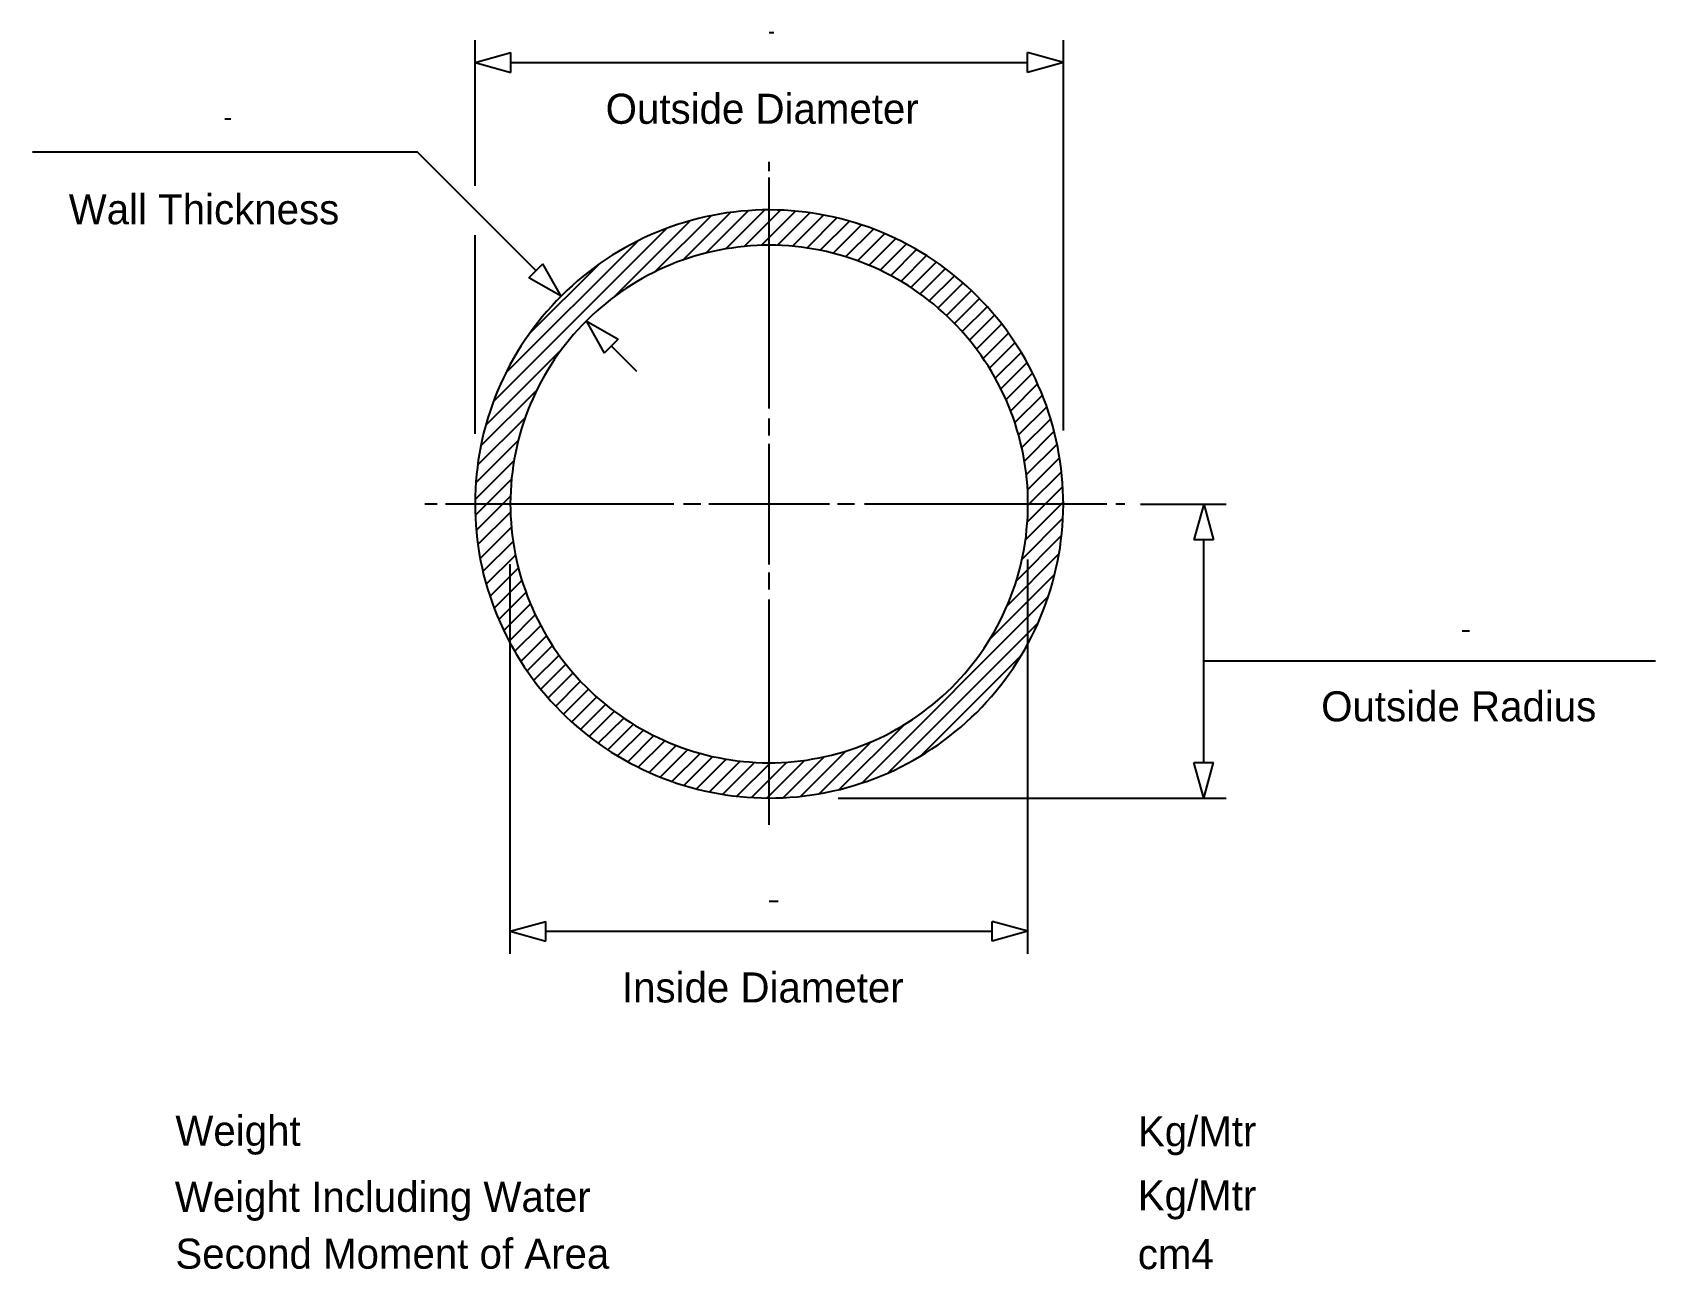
# Model space of a CAD drawing. Extents: x 318 to 1396, y 155 to 977.
import ezdxf

# ---------------------------------------------------------------- set-up
doc = ezdxf.new("R2010")
doc.units = 0
doc.header["$MEASUREMENT"] = 0
doc.layers.get('0').update_dxf_attribs({"linetype": 'CONTINUOUS'})
for name, color, linetype in [('-1', 7, 'CONTINUOUS'), ('1', 7, 'CONTINUOUS'), ('COMPONENT', 7, 'CONTINUOUS')]:
    doc.layers.add(name, color=color, linetype=linetype)

msp = doc.modelspace()

# ---------------------------------------------------------------- linework, layer by layer
at = {"layer": '-1', "color": 3, "linetype": 'Continuous'}
for p, q in [((635.5, 957.2), (979, 957.2)), ((317.6, 897.8), (573.2, 897.8)), ((652.3, 818.7), (573.2, 897.8)), ((719.2, 751.8), (702.4, 768.6)), ((1054.1, 663.7), (1111.1, 663.7)), ((1096.1, 559.4), (1396.4, 559.4)), ((853.2, 468.2), (1111.1, 468.2)), ((658.9, 379.6), (955.6, 379.6))]:
    msp.add_line(p, q, dxfattribs=at)
at = {"color": 5, "linetype": 'Continuous'}
for p, q in [((807.3, 977.2), (810.3, 977.2)), ((445.4, 919.8), (449.4, 919.8)), ((1267.8, 579.4), (1272.8, 579.4)), ((807.3, 399.6), (813.3, 399.6))]:
    msp.add_line(p, q, dxfattribs=at)
at = {"layer": '1', "color": 3, "linetype": 'Continuous'}
for p, q in [((611.8, 875.2), (611.8, 972.2)), ((1002.8, 712.5), (1002.8, 972.2)), ((611.8, 957.2), (635.5, 963.8)), ((635.5, 950.7), (635.5, 963.8)), ((635.5, 950.7), (635.5, 963.8)), ((1002.8, 957.2), (979, 963.8)), ((979, 950.7), (979, 963.8)), ((611.8, 957.2), (635.5, 950.7)), ((1002.8, 957.2), (979, 950.7)), ((611.8, 710.4), (611.8, 842.4)), ((647.6, 814.1), (656.9, 823.4)), ((647.6, 814.1), (656.9, 823.4)), ((669, 802), (656.9, 823.4)), ((669, 802), (647.6, 814.1)), ((685.6, 785.4), (707, 773.2)), ((685.6, 785.4), (697.7, 764)), ((707, 773.2), (697.7, 764)), ((707, 773.2), (697.7, 764)), ((1096.1, 663.7), (1089.5, 640)), ((1096.1, 663.7), (1102.6, 640)), ((1102.6, 640), (1089.5, 640)), ((1096.1, 491.9), (1096.1, 640)), ((979.3, 364.6), (979.3, 626.9)), ((635.2, 364.6), (635.2, 623.7)), ((1089.5, 491.9), (1102.6, 491.9)), ((1096.1, 468.2), (1089.5, 491.9)), ((1096.1, 468.2), (1102.6, 491.9)), ((635.2, 379.6), (658.9, 386.1)), ((635.2, 379.6), (658.9, 373)), ((658.9, 373), (658.9, 386.1)), ((658.9, 373), (658.9, 386.1)), ((979.3, 379.6), (955.6, 386.1)), ((955.6, 373), (955.6, 386.1)), ((979.3, 379.6), (955.6, 373))]:
    msp.add_line(p, q, dxfattribs=at)
at = {"layer": '1', "color": 4, "linetype": 'Continuous'}
for p, q in [((807.3, 885.1), (807.3, 891.1)), ((807.3, 727.1), (807.3, 880.9)), ((731.6, 818.2), (768.7, 855.4)), ((749.9, 825.9), (781.5, 857.5)), ((765.1, 830.5), (793.3, 858.7)), ((778.5, 833.3), (804.4, 859.2)), ((790.7, 835), (814.8, 859.1)), ((802.1, 835.7), (824.8, 858.4)), ((812.7, 835.7), (834.3, 857.3)), ((822.7, 835.1), (843.4, 855.8)), ((832.2, 833.9), (852.2, 854)), ((624, 731.9), (739.1, 846.9)), ((704.3, 801.5), (754.8, 852)), ((841.2, 832.4), (860.6, 851.8)), ((849.8, 830.4), (868.7, 849.3)), ((858.1, 828.1), (876.6, 846.5)), ((866, 825.4), (884.1, 843.5)), ((632.1, 750.6), (720.4, 838.9)), ((873.7, 822.4), (891.4, 840.2)), ((881, 819.2), (898.5, 836.6)), ((888.1, 815.6), (905.3, 832.9)), ((648, 777), (694, 823)), ((894.9, 811.8), (911.9, 828.9)), ((901.4, 807.7), (918.3, 824.6)), ((907.7, 803.4), (924.5, 820.2)), ((913.7, 798.9), (930.4, 815.5)), ((919.5, 794.1), (936.2, 810.7)), ((925.1, 789), (941.7, 805.6)), ((930.5, 783.8), (947.1, 800.4)), ((935.6, 778.3), (952.2, 794.9)), ((940.5, 772.6), (957.1, 789.2)), ((945.1, 766.6), (961.9, 783.4)), ((949.5, 760.4), (966.4, 777.3)), ((618.9, 716.2), (669.5, 766.7)), ((953.7, 754), (970.7, 771)), ((957.6, 747.3), (974.8, 764.5)), ((961.3, 740.3), (978.7, 757.7)), ((964.7, 733.1), (982.3, 750.8)), ((615.6, 702.3), (652.8, 739.4)), ((967.8, 725.6), (985.7, 743.6)), ((970.6, 717.8), (988.9, 736.1)), ((973, 709.7), (991.8, 728.4)), ((613.5, 689.5), (645.1, 721.1)), ((807.3, 709.2), (807.3, 720.6)), ((975.2, 701.2), (994.4, 720.4)), ((976.9, 692.3), (996.7, 712.1)), ((612.3, 677.7), (640.5, 705.9)), ((807.3, 623.6), (807.3, 703.8)), ((978.2, 683), (998.7, 703.5)), ((611.8, 666.6), (637.6, 692.5)), ((979, 673.2), (1000.3, 694.5)), ((611.9, 656.1), (636, 680.2)), ((979.3, 662.9), (1001.6, 685.2)), ((612.6, 646.2), (635.3, 668.9)), ((978.9, 651.9), (1002.4, 675.4)), ((586.7, 663.7), (578.3, 663.7)), ((743.9, 663.7), (592.1, 663.7)), ((613.7, 636.7), (635.3, 658.3)), ((761.8, 663.7), (750.4, 663.7)), ((847.4, 663.7), (767.1, 663.7)), ((864.1, 663.7), (852.8, 663.7)), ((1031.7, 663.7), (870.6, 663.7)), ((977.7, 640), (1002.8, 665.1)), ((1043.6, 663.7), (1037.8, 663.7)), ((615.1, 627.5), (635.9, 648.3)), ((975.4, 627.1), (1002.5, 654.3)), ((617, 618.8), (637, 638.8)), ((971.6, 612.7), (1001.6, 642.8)), ((619.2, 610.4), (638.6, 629.8)), ((965.4, 596), (999.9, 630.5)), ((621.7, 602.3), (640.6, 621.2)), ((807.3, 606.8), (807.3, 618.2)), ((954.1, 574), (997.1, 617.1)), ((624.5, 594.4), (642.9, 612.9)), ((627.5, 586.9), (645.6, 604.9)), ((630.8, 579.6), (648.6, 597.3)), ((807.3, 450.3), (807.3, 600.3)), ((868.8, 478.2), (992.8, 602.2)), ((634.4, 572.5), (651.8, 590)), ((638.1, 565.7), (655.4, 582.9)), ((886.1, 484.8), (986.2, 584.9)), ((642.1, 559.1), (659.2, 576.1)), ((646.4, 552.7), (663.3, 569.6)), ((650.8, 546.5), (667.6, 563.3)), ((908.1, 496.2), (974.7, 562.9)), ((655.4, 540.6), (672.1, 557.3)), ((660.3, 534.8), (676.9, 551.4)), ((665.4, 529.3), (681.9, 545.9)), ((670.6, 523.9), (687.2, 540.5)), ((676.1, 518.8), (692.7, 535.4)), ((681.8, 513.8), (698.4, 530.5)), ((687.6, 509.1), (704.4, 525.9)), ((693.7, 504.6), (710.6, 521.4)), ((700, 500.3), (717, 517.3)), ((706.5, 496.2), (723.7, 513.4)), ((713.3, 492.3), (730.6, 509.7)), ((853.9, 473.9), (897, 516.9)), ((720.2, 488.7), (737.9, 506.3)), ((727.4, 485.3), (745.4, 503.2)), ((734.9, 482.1), (753.2, 500.4)), ((742.6, 479.2), (761.3, 497.9)), ((828.2, 469.3), (858.2, 499.4)), ((840.5, 471.1), (875, 505.6)), ((750.6, 476.6), (769.8, 495.8)), ((758.9, 474.3), (778.7, 494.1)), ((767.5, 472.3), (788, 492.8)), ((776.5, 470.7), (797.7, 492)), ((785.8, 469.4), (808.1, 491.7)), ((795.6, 468.6), (819.1, 492.1)), ((805.8, 468.2), (830.9, 493.3)), ((816.7, 468.5), (843.8, 495.6))]:
    msp.add_line(p, q, dxfattribs=at)
at = {"layer": 'COMPONENT', "color": 7, "linetype": 'Continuous'}
for p, q in [((760.2, 853.5), (755.5, 852.2)), ((764.8, 854.6), (760.2, 853.5)), ((769.5, 855.5), (764.8, 854.6)), ((774.2, 856.4), (769.5, 855.5)), ((779, 857.2), (774.2, 856.4)), ((783.7, 857.8), (779, 857.2)), ((788.5, 858.3), (783.7, 857.8)), ((793.3, 858.7), (788.5, 858.3)), ((798.1, 859), (793.3, 858.7)), ((802.9, 859.2), (798.1, 859)), ((807.7, 859.2), (802.9, 859.2)), ((812.5, 859.1), (807.7, 859.2)), ((817.3, 859), (812.5, 859.1)), ((822, 858.7), (817.3, 859)), ((826.8, 858.2), (822, 858.7)), ((831.6, 857.7), (826.8, 858.2)), ((836.3, 857), (831.6, 857.7)), ((841.1, 856.3), (836.3, 857)), ((845.8, 855.4), (841.1, 856.3)), ((850.5, 854.4), (845.8, 855.4)), ((855.2, 853.3), (850.5, 854.4)), ((859.8, 852), (855.2, 853.3)), ((728.4, 842.6), (724, 840.6)), ((732.8, 844.5), (728.4, 842.6)), ((737.3, 846.3), (732.8, 844.5)), ((741.8, 847.9), (737.3, 846.3)), ((746.3, 849.5), (741.8, 847.9)), ((750.9, 850.9), (746.3, 849.5)), ((755.5, 852.2), (750.9, 850.9)), ((864.4, 850.7), (859.8, 852)), ((869, 849.2), (864.4, 850.7)), ((873.5, 847.7), (869, 849.2)), ((878, 846), (873.5, 847.7)), ((882.4, 844.2), (878, 846)), ((886.9, 842.3), (882.4, 844.2)), ((891.2, 840.3), (886.9, 842.3)), ((707.1, 831.6), (703, 829.1)), ((711.3, 834), (707.1, 831.6)), ((715.5, 836.3), (711.3, 834)), ((719.7, 838.5), (715.5, 836.3)), ((724, 840.6), (719.7, 838.5)), ((769.9, 831.7), (765.8, 830.7)), ((774, 832.5), (769.9, 831.7)), ((778.2, 833.3), (774, 832.5)), ((782.4, 833.9), (778.2, 833.3)), ((786.5, 834.5), (782.4, 833.9)), ((790.7, 835), (786.5, 834.5)), ((794.9, 835.3), (790.7, 835)), ((799.2, 835.6), (794.9, 835.3)), ((803.4, 835.7), (799.2, 835.6)), ((807.6, 835.8), (803.4, 835.7)), ((811.8, 835.7), (807.6, 835.8)), ((816, 835.5), (811.8, 835.7)), ((820.3, 835.3), (816, 835.5)), ((824.5, 834.9), (820.3, 835.3)), ((828.7, 834.4), (824.5, 834.9)), ((832.8, 833.8), (828.7, 834.4)), ((837, 833.2), (832.8, 833.8)), ((841.2, 832.4), (837, 833.2)), ((845.3, 831.5), (841.2, 832.4)), ((849.4, 830.5), (845.3, 831.5)), ((895.5, 838.2), (891.2, 840.3)), ((899.8, 835.9), (895.5, 838.2)), ((904, 833.6), (899.8, 835.9)), ((908.1, 831.2), (904, 833.6)), ((912.2, 828.7), (908.1, 831.2)), ((691.1, 821), (687.3, 818.1)), ((695, 823.8), (691.1, 821)), ((699, 826.5), (695, 823.8)), ((703, 829.1), (699, 826.5)), ((737.9, 821.1), (734, 819.4)), ((741.7, 822.8), (737.9, 821.1)), ((745.7, 824.4), (741.7, 822.8)), ((749.6, 825.8), (745.7, 824.4)), ((753.6, 827.2), (749.6, 825.8)), ((757.7, 828.4), (753.6, 827.2)), ((761.7, 829.6), (757.7, 828.4)), ((765.8, 830.7), (761.7, 829.6)), ((853.5, 829.4), (849.4, 830.5)), ((857.5, 828.3), (853.5, 829.4)), ((861.6, 827), (857.5, 828.3)), ((865.5, 825.6), (861.6, 827)), ((869.5, 824.1), (865.5, 825.6)), ((873.4, 822.5), (869.5, 824.1)), ((877.3, 820.9), (873.4, 822.5)), ((881.1, 819.1), (877.3, 820.9)), ((916.2, 826), (912.2, 828.7)), ((920.2, 823.3), (916.2, 826)), ((924, 820.5), (920.2, 823.3)), ((927.9, 817.6), (924, 820.5)), ((679.9, 812), (676.3, 808.8)), ((683.6, 815.1), (679.9, 812)), ((687.3, 818.1), (683.6, 815.1)), ((715.5, 809.2), (712, 807)), ((719.1, 811.5), (715.5, 809.2)), ((722.8, 813.6), (719.1, 811.5)), ((726.5, 815.6), (722.8, 813.6)), ((730.2, 817.5), (726.5, 815.6)), ((734, 819.4), (730.2, 817.5)), ((884.9, 817.2), (881.1, 819.1)), ((888.7, 815.3), (884.9, 817.2)), ((892.4, 813.2), (888.7, 815.3)), ((896, 811.1), (892.4, 813.2)), ((899.6, 808.9), (896, 811.1)), ((931.6, 814.6), (927.9, 817.6)), ((935.3, 811.5), (931.6, 814.6)), ((938.8, 808.3), (935.3, 811.5)), ((666, 798.8), (662.7, 795.3)), ((669.3, 802.2), (666, 798.8)), ((672.8, 805.6), (669.3, 802.2)), ((676.3, 808.8), (672.8, 805.6)), ((701.7, 799.6), (698.4, 796.9)), ((705.1, 802.1), (701.7, 799.6)), ((708.5, 804.6), (705.1, 802.1)), ((712, 807), (708.5, 804.6)), ((903.1, 806.6), (899.6, 808.9)), ((906.6, 804.2), (903.1, 806.6)), ((910, 801.7), (906.6, 804.2)), ((913.4, 799.1), (910, 801.7)), ((916.7, 796.5), (913.4, 799.1)), ((942.4, 805), (938.8, 808.3)), ((945.8, 801.7), (942.4, 805)), ((949.1, 798.2), (945.8, 801.7)), ((656.4, 788.1), (653.4, 784.3)), ((659.5, 791.7), (656.4, 788.1)), ((662.7, 795.3), (659.5, 791.7)), ((688.9, 788.6), (685.9, 785.6)), ((692, 791.4), (688.9, 788.6)), ((695.2, 794.2), (692, 791.4)), ((698.4, 796.9), (695.2, 794.2)), ((919.9, 793.8), (916.7, 796.5)), ((923, 791), (919.9, 793.8)), ((926.1, 788.1), (923, 791)), ((929.2, 785.1), (926.1, 788.1)), ((952.4, 794.7), (949.1, 798.2)), ((955.6, 791.1), (952.4, 794.7)), ((958.6, 787.4), (955.6, 791.1)), ((650.5, 780.5), (647.7, 776.6)), ((653.4, 784.3), (650.5, 780.5)), ((680, 779.5), (677.2, 776.3)), ((682.9, 782.6), (680, 779.5)), ((685.9, 785.6), (682.9, 782.6)), ((932.1, 782.1), (929.2, 785.1)), ((935, 779), (932.1, 782.1)), ((937.8, 775.8), (935, 779)), ((961.6, 783.7), (958.6, 787.4)), ((964.5, 779.9), (961.6, 783.7)), ((967.3, 776), (964.5, 779.9)), ((642.3, 768.6), (639.8, 764.6)), ((644.9, 772.7), (642.3, 768.6)), ((647.7, 776.6), (644.9, 772.7)), ((669.3, 766.5), (666.8, 763.1)), ((671.9, 769.8), (669.3, 766.5)), ((674.5, 773.1), (671.9, 769.8)), ((677.2, 776.3), (674.5, 773.1)), ((940.5, 772.6), (937.8, 775.8)), ((943.1, 769.3), (940.5, 772.6)), ((945.6, 765.9), (943.1, 769.3)), ((970, 772), (967.3, 776)), ((972.6, 768), (970, 772)), ((975.2, 763.9), (972.6, 768)), ((635, 756.2), (632.8, 752)), ((637.4, 760.4), (635, 756.2)), ((639.8, 764.6), (637.4, 760.4)), ((662.1, 756), (659.9, 752.5)), ((664.4, 759.6), (662.1, 756)), ((666.8, 763.1), (664.4, 759.6)), ((948.1, 762.5), (945.6, 765.9)), ((950.5, 759), (948.1, 762.5)), ((952.8, 755.5), (950.5, 759)), ((955, 751.9), (952.8, 755.5)), ((977.6, 759.7), (975.2, 763.9)), ((979.9, 755.5), (977.6, 759.7)), ((982.1, 751.3), (979.9, 755.5)), ((630.7, 747.7), (628.7, 743.3)), ((632.8, 752), (630.7, 747.7)), ((655.7, 745.1), (653.8, 741.4)), ((657.7, 748.8), (655.7, 745.1)), ((659.9, 752.5), (657.7, 748.8)), ((957.1, 748.2), (955, 751.9)), ((959.1, 744.5), (957.1, 748.2)), ((961.1, 740.8), (959.1, 744.5)), ((984.2, 746.9), (982.1, 751.3)), ((986.1, 742.6), (984.2, 746.9)), ((625, 734.5), (623.3, 730)), ((626.8, 738.9), (625, 734.5)), ((628.7, 743.3), (626.8, 738.9)), ((650.1, 733.7), (648.5, 729.9)), ((651.9, 737.6), (650.1, 733.7)), ((653.8, 741.4), (651.9, 737.6)), ((962.9, 737), (961.1, 740.8)), ((964.7, 733.1), (962.9, 737)), ((988, 738.2), (986.1, 742.6)), ((989.8, 733.7), (988, 738.2)), ((991.5, 729.2), (989.8, 733.7)), ((621.8, 725.4), (620.3, 720.9)), ((623.3, 730), (621.8, 725.4)), ((646.9, 726), (645.4, 722)), ((648.5, 729.9), (646.9, 726)), ((966.3, 729.2), (964.7, 733.1)), ((967.9, 725.3), (966.3, 729.2)), ((969.4, 721.4), (967.9, 725.3)), ((993, 724.7), (991.5, 729.2)), ((994.5, 720.1), (993, 724.7)), ((619, 716.2), (617.7, 711.6)), ((620.3, 720.9), (619, 716.2)), ((642.7, 714), (641.6, 709.9)), ((644, 718), (642.7, 714)), ((645.4, 722), (644, 718)), ((970.7, 717.4), (969.4, 721.4)), ((972, 713.3), (970.7, 717.4)), ((973.2, 709.3), (972, 713.3)), ((995.8, 715.5), (994.5, 720.1)), ((997, 710.8), (995.8, 715.5)), ((615.6, 702.3), (614.7, 697.5)), ((616.6, 706.9), (615.6, 702.3)), ((617.7, 711.6), (616.6, 706.9)), ((639.5, 701.7), (638.6, 697.6)), ((640.5, 705.9), (639.5, 701.7)), ((641.6, 709.9), (640.5, 705.9)), ((974.2, 705.2), (973.2, 709.3)), ((975.2, 701.1), (974.2, 705.2)), ((998.1, 706.2), (997, 710.8)), ((999.1, 701.5), (998.1, 706.2)), ((999.9, 696.8), (999.1, 701.5)), ((613.9, 692.8), (613.3, 688)), ((614.7, 697.5), (613.9, 692.8)), ((637.8, 693.5), (637.1, 689.3)), ((638.6, 697.6), (637.8, 693.5)), ((976.1, 697), (975.2, 701.1)), ((976.8, 692.8), (976.1, 697)), ((977.5, 688.6), (976.8, 692.8)), ((1000.7, 692), (999.9, 696.8)), ((1001.3, 687.3), (1000.7, 692)), ((612.8, 683.3), (612.3, 678.5)), ((613.3, 688), (612.8, 683.3)), ((636.1, 680.9), (635.7, 676.7)), ((636.6, 685.1), (636.1, 680.9)), ((637.1, 689.3), (636.6, 685.1)), ((978, 684.4), (977.5, 688.6)), ((978.5, 680.2), (978, 684.4)), ((978.9, 676), (978.5, 680.2)), ((1001.9, 682.5), (1001.3, 687.3)), ((1002.3, 677.7), (1001.9, 682.5)), ((612, 673.7), (611.8, 668.9)), ((611.8, 668.9), (611.8, 664.1)), ((612.3, 678.5), (612, 673.7)), ((635.5, 672.5), (635.3, 668.3)), ((635.7, 676.7), (635.5, 672.5)), ((979.1, 671.8), (978.9, 676)), ((979.3, 667.6), (979.1, 671.8)), ((1002.5, 672.9), (1002.3, 677.7)), ((1002.7, 668.1), (1002.5, 672.9)), ((611.8, 664.1), (611.8, 659.3)), ((611.8, 659.3), (612, 654.5)), ((635.3, 668.3), (635.2, 664.1)), ((635.2, 664.1), (635.3, 659.8)), ((635.3, 659.8), (635.4, 655.6)), ((979.1, 654.9), (979.2, 659.2)), ((979.2, 659.2), (979.3, 663.4)), ((979.3, 663.4), (979.3, 667.6)), ((1002.5, 653.7), (1002.7, 658.5)), ((1002.8, 663.3), (1002.7, 668.1)), ((1002.7, 658.5), (1002.8, 663.3)), ((612, 654.5), (612.3, 649.7)), ((612.3, 649.7), (612.7, 645)), ((635.4, 655.6), (635.7, 651.4)), ((635.7, 651.4), (636, 647.2)), ((978.4, 646.5), (978.8, 650.7)), ((978.8, 650.7), (979.1, 654.9)), ((1001.8, 644.2), (1002.2, 648.9)), ((1002.2, 648.9), (1002.5, 653.7)), ((612.7, 645), (613.2, 640.2)), ((613.2, 640.2), (613.8, 635.4)), ((636, 647.2), (636.5, 643)), ((636.5, 643), (637, 638.8)), ((637, 638.8), (637.7, 634.6)), ((976.7, 634), (977.4, 638.1)), ((977.4, 638.1), (978, 642.3)), ((978, 642.3), (978.4, 646.5)), ((1000.6, 634.6), (1001.2, 639.4)), ((1001.2, 639.4), (1001.8, 644.2)), ((613.8, 635.4), (614.6, 630.7)), ((614.6, 630.7), (615.4, 626)), ((615.4, 626), (616.4, 621.3)), ((637.7, 634.6), (638.5, 630.5)), ((638.5, 630.5), (639.3, 626.4)), ((639.3, 626.4), (640.3, 622.3)), ((975, 625.7), (975.9, 629.8)), ((975.9, 629.8), (976.7, 634)), ((998.9, 625.2), (999.8, 629.9)), ((999.8, 629.9), (1000.6, 634.6)), ((616.4, 621.3), (617.5, 616.6)), ((617.5, 616.6), (618.7, 612)), ((640.3, 622.3), (641.4, 618.2)), ((641.4, 618.2), (642.5, 614.1)), ((971.8, 613.5), (973, 617.5)), ((973, 617.5), (974.1, 621.6)), ((974.1, 621.6), (975, 625.7)), ((995.6, 611.2), (996.8, 615.8)), ((996.8, 615.8), (997.9, 620.5)), ((997.9, 620.5), (998.9, 625.2)), ((618.7, 612), (620.1, 607.4)), ((620.1, 607.4), (621.5, 602.8)), ((642.5, 614.1), (643.8, 610.1)), ((643.8, 610.1), (645.2, 606.1)), ((645.2, 606.1), (646.6, 602.1)), ((967.6, 601.5), (969.1, 605.4)), ((969.1, 605.4), (970.5, 609.4)), ((970.5, 609.4), (971.8, 613.5)), ((992.8, 602), (994.2, 606.6)), ((994.2, 606.6), (995.6, 611.2)), ((621.5, 602.8), (623.1, 598.2)), ((623.1, 598.2), (624.7, 593.7)), ((624.7, 593.7), (626.5, 589.3)), ((646.6, 602.1), (648.2, 598.2)), ((648.2, 598.2), (649.9, 594.3)), ((649.9, 594.3), (651.6, 590.5)), ((962.6, 589.9), (964.4, 593.7)), ((964.4, 593.7), (966.1, 597.6)), ((966.1, 597.6), (967.6, 601.5)), ((989.5, 593), (991.2, 597.5)), ((991.2, 597.5), (992.8, 602)), ((626.5, 589.3), (628.4, 584.9)), ((628.4, 584.9), (630.4, 580.5)), ((651.6, 590.5), (653.4, 586.7)), ((653.4, 586.7), (655.4, 582.9)), ((655.4, 582.9), (657.4, 579.2)), ((958.8, 582.3), (960.8, 586.1)), ((960.8, 586.1), (962.6, 589.9)), ((983.8, 579.8), (985.8, 584.1)), ((985.8, 584.1), (987.7, 588.5)), ((987.7, 588.5), (989.5, 593)), ((630.4, 580.5), (632.5, 576.2)), ((632.5, 576.2), (634.7, 571.9)), ((634.7, 571.9), (637, 567.7)), ((657.4, 579.2), (659.5, 575.6)), ((659.5, 575.6), (661.7, 572)), ((661.7, 572), (664, 568.4)), ((952.4, 571.4), (954.6, 575)), ((954.6, 575), (956.8, 578.6)), ((956.8, 578.6), (958.8, 582.3)), ((979.5, 571.2), (981.7, 575.5)), ((981.7, 575.5), (983.8, 579.8)), ((637, 567.7), (639.4, 563.6)), ((639.4, 563.6), (641.9, 559.5)), ((664, 568.4), (666.4, 564.9)), ((666.4, 564.9), (668.9, 561.5)), ((668.9, 561.5), (671.4, 558.1)), ((945.2, 561), (947.7, 564.4)), ((947.7, 564.4), (950.1, 567.9)), ((950.1, 567.9), (952.4, 571.4)), ((972.2, 558.8), (974.7, 562.9)), ((974.7, 562.9), (977.2, 567)), ((977.2, 567), (979.5, 571.2)), ((641.9, 559.5), (644.5, 555.4)), ((644.5, 555.4), (647.2, 551.5)), ((647.2, 551.5), (650, 547.6)), ((671.4, 558.1), (674.1, 554.8)), ((674.1, 554.8), (676.8, 551.6)), ((676.8, 551.6), (679.6, 548.4)), ((934.5, 547.9), (937.3, 551.1)), ((937.3, 551.1), (940, 554.3)), ((940, 554.3), (942.7, 557.6)), ((942.7, 557.6), (945.2, 561)), ((964, 546.9), (966.9, 550.8)), ((966.9, 550.8), (969.6, 554.8)), ((969.6, 554.8), (972.2, 558.8)), ((650, 547.6), (652.9, 543.8)), ((652.9, 543.8), (655.9, 540)), ((655.9, 540), (659, 536.3)), ((679.6, 548.4), (682.4, 545.3)), ((682.4, 545.3), (685.4, 542.3)), ((685.4, 542.3), (688.4, 539.4)), ((925.6, 538.9), (928.7, 541.8)), ((928.7, 541.8), (931.6, 544.9)), ((931.6, 544.9), (934.5, 547.9)), ((958.1, 539.4), (961.1, 543.1)), ((961.1, 543.1), (964, 546.9)), ((659, 536.3), (662.1, 532.7)), ((662.1, 532.7), (665.4, 529.2)), ((665.4, 529.2), (668.7, 525.8)), ((688.4, 539.4), (691.5, 536.5)), ((691.5, 536.5), (694.6, 533.7)), ((694.6, 533.7), (697.9, 531)), ((697.9, 531), (701.2, 528.3)), ((912.8, 527.9), (916.1, 530.5)), ((916.1, 530.5), (919.4, 533.2)), ((919.4, 533.2), (922.5, 536)), ((922.5, 536), (925.6, 538.9)), ((948.6, 528.6), (951.8, 532.1)), ((951.8, 532.1), (955, 535.7)), ((955, 535.7), (958.1, 539.4)), ((668.7, 525.8), (672.2, 522.4)), ((672.2, 522.4), (675.7, 519.1)), ((675.7, 519.1), (679.3, 516)), ((701.2, 528.3), (704.5, 525.7)), ((704.5, 525.7), (707.9, 523.3)), ((707.9, 523.3), (711.4, 520.9)), ((711.4, 520.9), (714.9, 518.6)), ((714.9, 518.6), (718.5, 516.3)), ((895.4, 516), (899, 518.2)), ((899, 518.2), (902.6, 520.5)), ((902.6, 520.5), (906, 522.9)), ((906, 522.9), (909.5, 525.3)), ((909.5, 525.3), (912.8, 527.9)), ((934.7, 515.4), (938.3, 518.6)), ((938.3, 518.6), (941.8, 521.9)), ((941.8, 521.9), (945.2, 525.2)), ((945.2, 525.2), (948.6, 528.6)), ((679.3, 516), (682.9, 512.9)), ((682.9, 512.9), (686.7, 509.9)), ((686.7, 509.9), (690.5, 506.9)), ((718.5, 516.3), (722.2, 514.2)), ((722.2, 514.2), (725.9, 512.2)), ((725.9, 512.2), (729.6, 510.2)), ((729.6, 510.2), (733.4, 508.4)), ((733.4, 508.4), (737.2, 506.6)), ((876.7, 506.3), (880.5, 508.1)), ((880.5, 508.1), (884.3, 509.9)), ((884.3, 509.9), (888.1, 511.8)), ((888.1, 511.8), (891.8, 513.9)), ((891.8, 513.9), (895.4, 516)), ((923.4, 506.5), (927.2, 509.4)), ((927.2, 509.4), (931, 512.4)), ((931, 512.4), (934.7, 515.4)), ((690.5, 506.9), (694.4, 504.1)), ((694.4, 504.1), (698.3, 501.4)), ((698.3, 501.4), (702.3, 498.8)), ((702.3, 498.8), (706.4, 496.2)), ((737.2, 506.6), (741.1, 504.9)), ((741.1, 504.9), (745, 503.3)), ((745, 503.3), (749, 501.9)), ((749, 501.9), (753, 500.5)), ((753, 500.5), (757, 499.2)), ((757, 499.2), (761.1, 498)), ((761.1, 498), (765.1, 496.9)), ((765.1, 496.9), (769.2, 495.9)), ((844.6, 495.8), (848.7, 496.8)), ((848.7, 496.8), (852.8, 497.8)), ((852.8, 497.8), (856.9, 499)), ((856.9, 499), (860.9, 500.3)), ((860.9, 500.3), (864.9, 501.6)), ((864.9, 501.6), (868.9, 503.1)), ((868.9, 503.1), (872.8, 504.7)), ((872.8, 504.7), (876.7, 506.3)), ((907.4, 495.8), (911.5, 498.3)), ((911.5, 498.3), (915.5, 501)), ((915.5, 501), (919.5, 503.7)), ((919.5, 503.7), (923.4, 506.5)), ((706.4, 496.2), (710.6, 493.8)), ((710.6, 493.8), (714.8, 491.5)), ((714.8, 491.5), (719, 489.3)), ((719, 489.3), (723.3, 487.2)), ((723.3, 487.2), (727.7, 485.2)), ((769.2, 495.9), (773.4, 495.1)), ((773.4, 495.1), (777.5, 494.3)), ((777.5, 494.3), (781.7, 493.6)), ((781.7, 493.6), (785.9, 493)), ((785.9, 493), (790.1, 492.5)), ((790.1, 492.5), (794.3, 492.2)), ((794.3, 492.2), (798.5, 491.9)), ((798.5, 491.9), (802.7, 491.7)), ((802.7, 491.7), (806.9, 491.7)), ((806.9, 491.7), (811.1, 491.7)), ((811.1, 491.7), (815.4, 491.9)), ((815.4, 491.9), (819.6, 492.1)), ((819.6, 492.1), (823.8, 492.5)), ((823.8, 492.5), (828, 492.9)), ((828, 492.9), (832.2, 493.5)), ((832.2, 493.5), (836.3, 494.2)), ((836.3, 494.2), (840.5, 494.9)), ((840.5, 494.9), (844.6, 495.8)), ((886.1, 484.8), (890.5, 486.8)), ((890.5, 486.8), (894.8, 488.9)), ((894.8, 488.9), (899.1, 491.1)), ((899.1, 491.1), (903.3, 493.4)), ((903.3, 493.4), (907.4, 495.8)), ((727.7, 485.2), (732.1, 483.3)), ((732.1, 483.3), (736.5, 481.5)), ((736.5, 481.5), (741, 479.8)), ((741, 479.8), (745.6, 478.2)), ((745.6, 478.2), (750.1, 476.8)), ((750.1, 476.8), (754.7, 475.4)), ((754.7, 475.4), (759.4, 474.2)), ((854.4, 474), (859, 475.2)), ((859, 475.2), (863.6, 476.5)), ((863.6, 476.5), (868.2, 478)), ((868.2, 478), (872.7, 479.5)), ((872.7, 479.5), (877.2, 481.2)), ((877.2, 481.2), (881.7, 483)), ((881.7, 483), (886.1, 484.8)), ((759.4, 474.2), (764, 473.1)), ((764, 473.1), (768.7, 472.1)), ((768.7, 472.1), (773.4, 471.2)), ((773.4, 471.2), (778.2, 470.4)), ((778.2, 470.4), (782.9, 469.7)), ((782.9, 469.7), (787.7, 469.2)), ((787.7, 469.2), (792.5, 468.8)), ((792.5, 468.8), (797.3, 468.5)), ((797.3, 468.5), (802.1, 468.3)), ((802.1, 468.3), (806.9, 468.2)), ((806.9, 468.2), (811.7, 468.3)), ((811.7, 468.3), (816.5, 468.4)), ((816.5, 468.4), (821.2, 468.7)), ((821.2, 468.7), (826, 469.1)), ((826, 469.1), (830.8, 469.6)), ((830.8, 469.6), (835.6, 470.3)), ((835.6, 470.3), (840.3, 471)), ((840.3, 471), (845, 471.9)), ((845, 471.9), (849.7, 472.9)), ((849.7, 472.9), (854.4, 474))]:
    msp.add_line(p, q, dxfattribs=at)

# ---------------------------------------------------------------- texts
for s, p in [('Outside Diameter', (698.6, 916.5)), ('Wall Thickness', (341.7, 849.7)), ('Outside Radius', (1174.2, 519.2)), ('Inside Diameter', (709.4, 332.3)), ('Weight', (412.6, 237)), ('Kg/Mtr', (1052.4, 236.7)), ('Weight Including Water', (412.2, 193.1)), ('Kg/Mtr', (1052.3, 194)), ('Second Moment of Area', (412.6, 155.3)), ('cm4', (1052.3, 155))]:
    msp.add_text(s, height=20, dxfattribs=at).set_placement(p)

doc.saveas('drawing.dxf')
